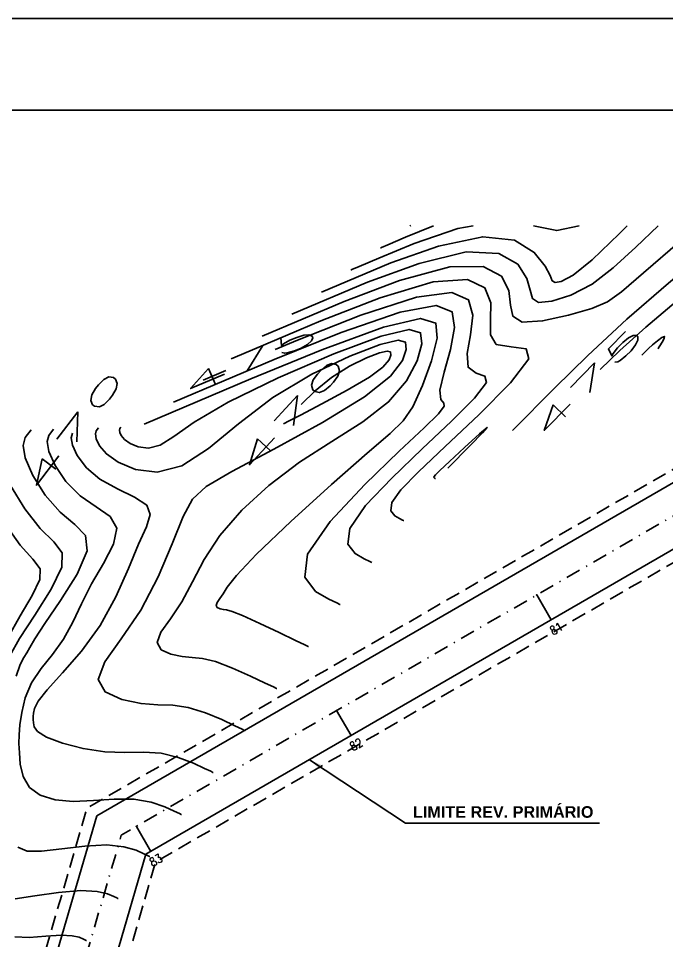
# Model space of a CAD drawing. Header units: millimetres. Extents: x 276147 to 291056, y 9594849 to 9609891.
# Drawn here: x 285428.3 to 285484.4, y 9596553.8 to 9596633.6 of the extents above; entities that cross this region are included whole.
import ezdxf
from ezdxf.enums import TextEntityAlignment as Align

# ---------------------------------------------------------------- set-up
doc = ezdxf.new("R2010")
doc.units = ezdxf.units.MM
doc.header["$LTSCALE"] = 10
for name, pattern in [('CONTINUO', [0]), ('DASHDOTX2', [50.8, 25.4, -12.7, 0, -12.7]), ('HIDDEN', [0.375, 0.25, -0.125])]:
    doc.linetypes.add(name, pattern=pattern)
for name, color, linetype in [('500-dim1', 6, 'Continuous'), ('Curvas mestras', 30, 'Continuous'), ('Curvas simples', 9, 'Continuous'), ('Curvas texto', 2, 'Continuous'), ('TG', 7, 'CONTINUO'), ('Top_malha_coord', 8, 'Continuous')]:
    doc.layers.add(name, color=color, linetype=linetype)
doc.styles.add('r80', font='romans.shx')
doc.styles.add('ROMAND', font='romand', dxfattribs={"height": 0.2})
doc.styles.add('SIMPLEX', font='simplex', dxfattribs={"height": 0.2})
doc.styles.add('T7', font='arial.ttf')
doc.dimstyles.new('cadnorma_dim1', dxfattribs={"dimscale": 0, "dimtxt": 2, "dimasz": 1.199999999999999, "dimexe": 1, "dimexo": 2.5, "dimgap": 0.6, "dimtad": 1, "dimzin": 4, "dimdsep": 46, "dimtxsty": 'r80', "dimblk": 'ARCHTICK', "dimblk1": 'ARCHTICK', "dimblk2": 'ARCHTICK', "dimcen": -1, "dimdle": 1, "dimclrd": 1, "dimclre": 1, "dimclrt": 2, "dimaunit": 1, "dimazin": 0, "dimtfac": 1, "dimtix": 1, "dimtmove": 2, "dimatfit": 0, "dimfxl": 1, "dimarcsym": 0})

# ---------------------------------------------------------------- blocks, each defined once
blk = doc.blocks.new('_ArchTick')
at = {"color": 0, "linetype": 'ByBlock', "const_width": 0.15}
blk.add_lwpolyline([(-0.5, -0.5), (0.5, 0.5)], dxfattribs=at)

msp = doc.modelspace()

# ---------------------------------------------------------------- linework, layer by layer
at = {"color": 8, "linetype": 'HIDDEN', "ltscale": 0.5, "elevation": 160.1796621240507, "flags": 128}
for points in [[(285514.5423674813, 9596615.613824315), (285491.3816177273, 9596590.17511381), (285440.2013395201, 9596560.563065408), (285435.2440654277, 9596543.533039108), (285437.3206752094, 9596532.992497988), (285429.6424878142, 9596521.156285787), (285416.5228502681, 9596525.443260347), (285409.5890753409, 9596534.790967153), (285402.938467271, 9596553.7684127), (285392.7358420736, 9596569.715053763), (285386.1013089309, 9596574.619989233), (285378.745442926, 9596574.835599607), (285366.7416040006, 9596562.477310063), (285363.4447746233, 9596543.840385824), (285359.5400612731, 9596522.032159943), (285350.1467361635, 9596519.162755683)], [(285505.075725693, 9596615.613824315), (285486.9363830348, 9596595.690398194), (285434.2651386107, 9596565.215701805), (285428.0465517016, 9596543.852610592), (285429.9044100154, 9596534.42241714), (285426.6996257315, 9596529.482122658), (285420.8165741884, 9596531.404469386), (285415.8439260665, 9596538.10830059), (285409.2746785716, 9596556.853584524), (285397.9360373838, 9596574.575811656), (285388.4989057184, 9596581.552718824), (285375.8708726969, 9596581.922863547), (285360.2229853179, 9596565.812923703), (285356.5530647431, 9596545.066920834), (285353.403622156, 9596527.476959884), (285350.1467361628, 9596526.482070167)]]:
    msp.add_lwpolyline(points, dxfattribs=at)
at = {"linetype": 'Continuous'}
for p in [(285473.1559947431, 9596583.67368602, 160.1796621240507), (285473.1559947431, 9596583.67368602, 160.1796621240507), (285455.8447361405, 9596573.657682873, 160.1796621240507), (285455.8447361405, 9596573.657682873, 160.1796621240507), (285438.5334775376, 9596563.641679725, 160.1796621240507), (285438.5334775376, 9596563.641679725, 160.1796621240507)]:
    msp.add_point(p, dxfattribs=at)
at = {"layer": '500-dim1', "ltscale": 0.1}
for points in [[(285332.204497896, 9596397.671586046), (285645.9229094472, 9596397.671586046), (285645.9229094472, 9596633.55606258), (285332.204497896, 9596633.55606258)], [(285340.1467361632, 9596405.613824314), (285637.9806711802, 9596405.613824314), (285637.9806711802, 9596625.613824312), (285340.1467361632, 9596625.613824312)]]:
    msp.add_lwpolyline(points, close=True, dxfattribs=at)
at = {"layer": 'Curvas mestras', "linetype": 'CONTINUO'}
for points in [[(285467.6632358286, 9596615.613824312, 25.33777124693348), (285466.3267319715, 9596615.369865632, 25.31893707896552), (285462.5617787915, 9596614.081203487, 25.28558898714573), (285459.4966178224, 9596612.816583307, 25.2655004026924), (285457.7989797997, 9596612.090775836, 25.25520661779183), (285457.1735338441, 9596611.82337298, 25.25141416679571), (285457.0841844215, 9596611.785172433, 25.25087239276354)], [(285476.8123422634, 9596615.613824315, 25.52142657054818), (285474.8798177917, 9596615.191824073, 25.49646235510909), (285472.8632106484, 9596615.613824312, 25.44215335967313)], [(285478.6463836534, 9596603.17878345, 20.96203404365542), (285480.3460139686, 9596604.817800898, 20.9424429645037), (285482.5838689562, 9596606.844974192, 20.92093655417875), (285485.2175577628, 9596609.05438942, 20.90140408408797), (285487.6054300508, 9596610.809190238, 20.89183439562066), (285488.9810246225, 9596611.364789426, 20.90124114792297), (285488.8424787266, 9596610.26808976, 20.93439764142704), (285487.7463434129, 9596608.231961897, 20.97911588443412), (285486.5137711766, 9596606.260766488, 21.01896758706744), (285485.791015344, 9596605.132066, 21.04144552597745), (285485.5247375644, 9596604.716229243, 21.04972687710279), (285485.4866973099, 9596604.656823847, 21.05090992045325)], [(285450.5318796933, 9596604.895052047, 20.34143510999593), (285452.4780500641, 9596605.720991673, 20.35343661168326), (285457.9310053098, 9596607.87240534, 20.39239755863992), (285462.7655981844, 9596609.450971363, 20.43771732712366), (285465.8098265832, 9596609.845988087, 20.48588164014245), (285467.2517066584, 9596609.206655083, 20.53577555410766), (285467.6192596257, 9596607.872146497, 20.5868839927457), (285467.4278982964, 9596606.19193513, 20.63810130869706), (285467.1425898501, 9596604.55668053, 20.68595958742981), (285467.2156960666, 9596603.367342893, 20.72640033791277), (285467.9033622013, 9596602.860276848, 20.75682023921718), (285468.6768914622, 9596602.613439636, 20.7804363168284), (285468.8113735421, 9596602.040186923, 20.8019206956119), (285467.7714660643, 9596600.694983667, 20.82512681608523), (285465.7801013645, 9596598.696727984, 20.85063357159697), (285463.2497797008, 9596596.305423303, 20.87820130176579), (285460.6089311307, 9596593.783206137, 20.90784021470199), (285458.3497098592, 9596591.400724472, 20.94056078014864), (285456.9802018756, 9596589.43075237, 20.9776236056091), (285456.8213142669, 9596588.074474484, 21.01887785221652), (285457.4452474862, 9596587.246705728, 21.05852747024937), (285458.2370220777, 9596586.790668592, 21.08936504132316), (285458.7089992776, 9596586.563773144, 21.10627442036957), (285458.8828850877, 9596586.48017977, 21.11250419143789), (285458.9077262024, 9596586.468237434, 21.11339417842419)], [(285452.7769768557, 9596600.145514617, 15.53844870339117), (285453.9810269345, 9596601.317647643, 15.52420882790784), (285455.4184210445, 9596602.490940187, 15.51461500666073), (285456.9653845863, 9596603.461180162, 15.51387443897283), (285458.4201768954, 9596604.174456147, 15.51970408336228), (285459.5615600455, 9596604.614433406, 15.52819817347654), (285460.2289200731, 9596604.775938423, 15.53630214211034), (285460.5041278724, 9596604.69844464, 15.54436593162563), (285460.5296733007, 9596604.432586715, 15.55359058289059), (285460.3798388788, 9596604.010611683, 15.564410513241), (285459.8560577594, 9596603.391208073, 15.57419350542796), (285458.6915557613, 9596602.514677767, 15.57954068601566), (285456.7687871941, 9596601.376655506, 15.57823553690423), (285454.5671343366, 9596600.194108363, 15.57279121145575), (285452.7152139591, 9596599.23933726, 15.56690330632), (285451.6825156377, 9596598.711478412, 15.56347068996138), (285451.3020481514, 9596598.517004203, 15.56220604476721), (285451.2476960798, 9596598.489221316, 15.56202541778066)], [(285444.3102591548, 9596602.25464338, 20.3030681106934), (285446.2564285256, 9596603.080583004, 20.31506959229909)], [(285433.017112481, 9596597.673193652, 15.22281263411014), (285432.9117829856, 9596597.272107728, 15.23384142542227), (285433.00606173, 9596596.63067394, 15.25675299586464), (285433.424885106, 9596595.72253356, 15.29491901214669), (285434.2101916359, 9596594.680693122, 15.3448228567463), (285435.3831711256, 9596593.67800074, 15.40122584838855), (285436.89073064, 9596592.842557166, 15.45886450496937), (285438.3826503111, 9596592.123485707, 15.51237583146167), (285439.4344285368, 9596591.425165327, 15.55637195418558), (285439.7332297964, 9596590.635470247, 15.58824737827263), (285439.4128679079, 9596589.576260895, 15.61652565884606), (285438.7188237675, 9596588.052891953, 15.65251278234382), (285437.8434397786, 9596585.95536916, 15.70367413721715), (285436.7665253671, 9596583.512300337, 15.76211320687753), (285435.4147544655, 9596581.036944335, 15.81609293693645), (285433.7827203172, 9596578.802303448, 15.85655881863522), (285432.1366874278, 9596576.920361718, 15.88518614354279), (285430.8108386209, 9596575.462849632, 15.90633263081281), (285430.0487021825, 9596574.467414113, 15.92365311793719), (285429.7311912543, 9596573.835370854, 15.9379908783917), (285429.6485624532, 9596573.43395798, 15.94948606766729), (285429.625127733, 9596573.142455004, 15.95856787122056), (285429.6214234484, 9596572.888333933, 15.96682077259493), (285429.6320413016, 9596572.611113144, 15.97611812214336), (285429.691036626, 9596572.26208646, 15.9887395785513), (285429.9903192993, 9596571.839657445, 16.00858977364578), (285430.7612608378, 9596571.354008112, 16.03997950911025), (285432.1461459511, 9596570.832590854, 16.0848653646276), (285433.9308911399, 9596570.371948633, 16.13578631441078), (285435.8123250998, 9596570.085894808, 16.18292709006664), (285437.548973355, 9596570.034842627, 16.21946076062477), (285439.1461547292, 9596570.065592976, 16.25051425522861), (285440.6708888798, 9596569.971548632, 16.28420285540369), (285442.1514959945, 9596569.612330008, 16.32569512885266), (285443.4615164264, 9596569.112448968, 16.36837246458481), (285444.4357920592, 9596568.662636027, 16.40266952533011), (285444.9645211311, 9596568.408457845, 16.42161214197722), (285445.1593162613, 9596568.314812722, 16.42859102230022), (285445.1871444236, 9596568.301435137, 16.42958800148653)]]:
    msp.add_polyline3d(points, dxfattribs=at)
at = {"layer": 'Curvas simples', "linetype": 'CONTINUO'}
for points in [[(285449.4198296608, 9596606.066854801, 22.28218983821307), (285456.5120559449, 9596609.064431677, 22.32632901423813), (285461.2934122901, 9596610.866229896, 22.36326506888463), (285465.6264468147, 9596612.060771296, 22.4111008174691), (285468.5208850163, 9596612.101932537, 22.46785374827187), (285470.0954250545, 9596611.257900063, 22.52711839226277), (285470.7460085121, 9596610.00044102, 22.58138343991914), (285470.8973434356, 9596608.757353716, 22.62515583637605), (285471.0892057606, 9596607.780572137, 22.66101522601411), (285471.890137883, 9596607.278060444, 22.69355954035154), (285473.6569589418, 9596607.375384357, 22.72583677052489), (285475.8995970136, 9596607.86850284, 22.75469561209638), (285477.9162519197, 9596608.470977433, 22.77543468660178), (285479.2568490622, 9596609.024681408, 22.78420101912661), (285480.4781941949, 9596609.884744048, 22.78053451059122), (285482.3888166668, 9596611.534612367, 22.76482322850234), (285485.5169175943, 9596614.240280297, 22.73895374118319), (285487.1491967626, 9596615.613824315, 22.72670994684231)], [(285451.9746139152, 9596607.972961012, 23.27175066541849), (285458.5290588846, 9596610.736151183, 23.31277523193012), (285462.974616779, 9596612.363141678, 23.34869886035767), (285467.0568706309, 9596613.36567176, 23.39779253627376), (285469.876414232, 9596613.229904262, 23.45883981869292), (285471.5172847538, 9596612.28352305, 23.52278980505389), (285472.3093829539, 9596611.064587787, 23.57863317986221), (285472.5981728754, 9596610.030903818, 23.61830288012015), (285472.7913616715, 9596609.31924243, 23.6455012084657), (285473.3122207721, 9596608.98611662, 23.6668728708496), (285474.4677154338, 9596609.07886761, 23.68702844097015), (285476.0995812169, 9596609.608147487, 23.70244192812561), (285477.9332475029, 9596610.575434558, 23.7075532741469), (285479.7701855505, 9596611.973688995, 23.69860798397303), (285481.7160381205, 9596613.76179733, 23.67907392749066), (285483.6621534231, 9596615.613824315, 23.65745060328817)], [(285454.5293991673, 9596609.87906622, 24.26131154547647), (285460.5460618259, 9596612.407871684, 24.2992214168512), (285464.6558202701, 9596613.860054456, 24.33413259909457), (285468.4872944448, 9596614.670571227, 24.3844842876747), (285471.2319424474, 9596614.357875988, 24.44982586885771), (285472.9391434507, 9596613.309145045, 24.51846123030146), (285473.8727573981, 9596612.128735548, 24.57588288697616), (285474.299001317, 9596611.30445492, 24.61144987095349), (285474.4935175846, 9596610.857913723, 24.62998715802996), (285474.7343046633, 9596610.694173796, 24.6401861887166), (285475.2784719281, 9596610.78235186, 24.64822007876092), (285476.2995654175, 9596611.347791126, 24.65018827686754), (285477.950242084, 9596612.679890692, 24.63967187414846), (285480.2835230408, 9596614.922697574, 24.61301493618839), (285480.9629979689, 9596615.613824315, 24.60400699040393)], [(285464.2199922228, 9596615.613824312, 26.26939112083167), (285461.8121928598, 9596614.620416852, 26.25361080383618), (285460.2828873981, 9596613.966579257, 26.24433768497283), (285459.7194600157, 9596613.725691093, 26.24092131239331), (285459.6389696757, 9596613.69127864, 26.24043324016702)], [(285462.2602577521, 9596615.625816977, 27.23039734859221), (285462.1937549277, 9596615.59738385, 27.229994120225)], [(285471.0604253197, 9596597.890156696, 21.98379710785548), (285474.7088844318, 9596601.59356194, 21.93567835077147), (285477.5610896519, 9596604.389537968, 21.90131135468573), (285480.9312070252, 9596607.522085497, 21.86631164289747), (285484.5332364995, 9596610.64799911, 21.83618462333425), (285488.0117744683, 9596613.529552603, 21.81158609144359), (285490.5741575314, 9596615.613824315, 21.79472307102817)], [(285446.8650444064, 9596604.160748588, 21.2926289908678), (285454.4950530057, 9596607.392712176, 21.33988279660434), (285459.612208799, 9596609.36931712, 21.37783133008952), (285464.1960230009, 9596610.755871827, 21.42440906606816), (285467.1653558009, 9596610.97396081, 21.47686767785081), (285468.6735663549, 9596610.232277073, 21.53144699955328), (285469.1826340677, 9596608.936293256, 21.58413373274698), (285469.1661999093, 9596607.475610897, 21.63166874650369), (285469.1445271636, 9596606.176363124, 21.67380857465059), (285469.649539683, 9596605.348812962, 21.71106386531346), (285470.9471335856, 9596605.128703387, 21.74432396216753), (285472.2390930402, 9596604.953694193, 21.77599306727961), (285472.4611744841, 9596604.086926118, 21.808854044913), (285470.888698889, 9596602.03387024, 21.84456514494696), (285468.1552264193, 9596599.269338027, 21.88028515424548), (285465.2338827709, 9596596.510469293, 21.91204833067923), (285462.9331775329, 9596594.33492678, 21.93715500258577), (285461.4031578079, 9596592.762439966, 21.9579706401305), (285460.6292585892, 9596591.67326026, 21.97812689692682), (285460.5449665073, 9596590.953733066, 22.00001294419371), (285460.8759737583, 9596590.5145877, 22.02104774097415), (285461.2960231896, 9596590.272652488, 22.03740757974765), (285461.5464147243, 9596590.152281277, 22.04637826260614), (285461.6386636032, 9596590.107933043, 22.04968326937842), (285461.6518421588, 9596590.101598293, 22.05015539270562)], [(285441.7554739004, 9596600.348537168, 19.31350726346454), (285450.4610471246, 9596604.049272172, 19.36699039404948), (285456.2498018186, 9596606.37549256, 19.40696381996122), (285461.3351743706, 9596608.1460719, 19.45102557572272), (285464.4542973677, 9596608.718016362, 19.49489556983781), (285465.8298469591, 9596608.181032093, 19.54010414137474), (285466.0558851816, 9596606.807998732, 19.58963428563174), (285465.6895966814, 9596604.908258367, 19.64453390360313), (285465.1406535388, 9596602.936998935, 19.69811058769437), (285464.7818514507, 9596601.385872828, 19.74173679043042), (285464.8595918168, 9596600.591850303, 19.76931653652309), (285465.1146908838, 9596600.273185078, 19.78487958657524), (285465.1615716026, 9596599.993448734, 19.79498729351644), (285464.6542342412, 9596599.356098093, 19.80568847470886), (285463.4049763095, 9596598.124117943, 19.82098198900667), (285461.265675633, 9596596.100378307, 19.84435422005799), (285458.2846847302, 9596593.231486496, 19.87852539410551), (285455.2962619081, 9596590.039007973, 19.9231509529377), (285453.3311441597, 9596587.188243477, 19.97712032692243), (285453.0976620247, 9596585.1952149, 20.03774279306845), (285454.0145212116, 9596583.978822757, 20.09600723229551), (285455.1780219637, 9596583.308683697, 20.14132255592585), (285455.8715838292, 9596582.975264018, 20.16617061096213), (285456.12710657, 9596582.852425504, 20.17532514615187), (285456.1636092479, 9596582.834877573, 20.17663291140662)], [(285439.2006886462, 9596598.442430964, 18.32394641606106), (285448.4440441851, 9596602.377552668, 18.38054417635749), (285454.5685973275, 9596604.878579782, 18.42153006114267), (285459.9047505546, 9596606.841171434, 18.46433385697628), (285463.1006793203, 9596607.594985787, 18.50378594748645), (285464.4232706076, 9596607.194939328, 18.54344415941477), (285464.5440902815, 9596605.8772641, 18.58904816725726), (285464.0612395958, 9596603.921695296, 18.643437399503), (285463.2789763431, 9596601.781976657, 18.69785073111734), (285462.4280947121, 9596599.955359044, 18.74062668017313), (285461.6175360454, 9596598.73964548, 18.76419342184408), (285460.4688373318, 9596597.634863527, 18.77733737885455), (285458.4816777238, 9596595.941596912, 18.79293439942148), (285455.3945066845, 9596593.214571657, 18.82032535164353), (285451.9008259604, 9596590.025098033, 18.85471010816718), (285448.9329036111, 9596587.19862962, 18.88775344813211), (285447.1839533013, 9596585.36160274, 18.91284304319151), (285446.3909570994, 9596584.344376683, 18.9302581156694), (285446.0518466874, 9596583.778297473, 18.94200073011188), (285445.7640711297, 9596583.356010256, 18.95006191786115), (285445.5231750696, 9596583.015378712, 18.95638838128389), (285445.4242225474, 9596582.755571628, 18.96291563360455), (285445.5299977227, 9596582.573902013, 18.97099202769777), (285445.774157252, 9596582.460267667, 18.97961685233486), (285446.0580799112, 9596582.402710598, 18.98720227662443), (285446.3409787738, 9596582.36825391, 18.99401017625087), (285446.8134260827, 9596582.239838084, 19.00770192654772), (285447.7238303721, 9596581.879382687, 19.03778871524582), (285449.1995559028, 9596581.21233964, 19.08927005526811), (285450.8837778457, 9596580.418293284, 19.14909841955841), (285452.2986240918, 9596579.740357297, 19.1997146437966), (285453.0873839359, 9596579.361173183, 19.22797331170613), (285453.3779792469, 9596579.221473772, 19.23838439144629), (285453.4194932915, 9596579.201516714, 19.23987169712518)], [(285437.193354527, 9596598.180190524, 17.29150725397949), (285437.1019218858, 9596598.060437024, 17.29359606010575), (285437.0694846413, 9596597.93691846, 17.29699249184659), (285437.0985190833, 9596597.73938419, 17.3040482913816), (285437.2337118502, 9596597.45781452, 17.31598881332638), (285437.5190407017, 9596597.123676788, 17.33266569985744), (285437.9983086586, 9596596.778802097, 17.35358747662712), (285438.6985990158, 9596596.485097913, 17.3772691649242), (285439.5801461113, 9596596.38475607, 17.39825305992008), (285440.5864665439, 9596596.640038777, 17.41008818892033), (285441.7605529544, 9596597.383238187, 17.40930250418341), (285443.5433011307, 9596598.626754256, 17.40434003013388), (285446.4750848906, 9596600.353011897, 17.40662391987598), (285450.8044902729, 9596602.463090476, 17.4243857025026), (285455.612964158, 9596604.532673147, 17.4530911100187), (285459.6901716366, 9596606.056093536, 17.48501450175854), (285462.1137428433, 9596606.642612293, 17.51444469808802), (285463.1131790637, 9596606.36118818, 17.54372891088451), (285463.2059506216, 9596605.395704972, 17.57722895910001), (285462.8030467904, 9596603.935457397, 17.61699189534147), (285461.8895266333, 9596602.1913799, 17.65580571888449), (285460.3439731517, 9596600.379813848, 17.68414389403506), (285458.1168492211, 9596598.659456683, 17.69581169801267), (285455.4461561547, 9596596.958406122, 17.69794282605608), (285452.6417771362, 9596595.14711493, 17.70100285861144), (285449.985326438, 9596593.135578256, 17.71359415995857), (285447.6453317167, 9596590.991973665, 17.73686558180225), (285445.7620487316, 9596588.824027097, 17.77010250246121), (285444.409985432, 9596586.732635545, 17.81149428311937), (285443.4006635458, 9596584.79139022, 17.85484598912035), (285442.4798540061, 9596583.067059416, 17.8928664116861), (285441.4901892331, 9596581.614802953, 17.92058909542129), (285440.66173964, 9596580.443363788, 17.9423458802371), (285440.321440138, 9596579.549881415, 17.9647932561088), (285440.6852019353, 9596578.925115172, 17.99256813983402), (285441.524875457, 9596578.534321757, 18.02222925119304), (285442.5012914343, 9596578.336382713, 18.04831565401719), (285443.3683728949, 9596578.268754696, 18.06793717699793), (285444.2524270821, 9596578.18321174, 18.08848645558782), (285445.3728495425, 9596577.910105007, 18.11992674428939), (285446.8502026016, 9596577.34567043, 18.16807839132116), (285448.4096907052, 9596576.649678178, 18.22218977872717), (285449.6776800826, 9596576.047784204, 18.26736624908835), (285450.3797626686, 9596575.710268404, 18.29251957082624), (285450.6384252524, 9596575.58592042, 18.30178659744297), (285450.6753763347, 9596575.568155853, 18.3031104627621)], [(285482.2245507264, 9596604.408494253, 19.99282633696885), (285482.5445001666, 9596604.732524903, 19.98863075036524), (285482.8158696024, 9596604.994216433, 19.98550277177446), (285483.1731747198, 9596605.317883544, 19.98206896012152), (285483.5936792097, 9596605.670646988, 19.97895033247505), (285483.9749368767, 9596605.950825099, 19.9774224196185), (285484.1945693055, 9596606.039534884, 19.97892430957609), (285484.1724484149, 9596605.864431543, 19.98421820227259), (285483.9974354897, 9596605.53933506, 19.99135810966572), (285483.8006381581, 9596605.224606624, 19.9977209769163), (285483.6852399828, 9596605.044393657, 20.00130989714262), (285483.6427252868, 9596604.977999516, 20.00263213590688), (285483.6366513304, 9596604.968514776, 20.00282101388757)], [(285435.2536838055, 9596598.121123957, 16.25376856103275), (285435.0595171822, 9596597.86681484, 16.2582043634352), (285434.9906338146, 9596597.604513593, 16.26541694227808), (285435.0522899067, 9596597.185029067, 16.2804006335532), (285435.3393847519, 9596596.587090248, 16.30575743268446), (285435.9453098602, 9596595.877515616, 16.34117247592394), (285436.9630792886, 9596595.145142527, 16.38560178873331), (285438.4502148326, 9596594.521433182, 16.43589217242288), (285440.3222632364, 9596594.308347147, 16.48045347459583), (285442.4592799761, 9596594.85046484, 16.505586469229), (285444.7813936644, 9596596.35553845, 16.50288004786444), (285447.3690414187, 9596598.483988237, 16.48507651497812), (285450.3427334933, 9596600.759405233, 16.47020632456724), (285453.7059688251, 9596602.765817704, 16.4719706357896), (285456.9942001384, 9596604.32902482, 16.48675268524994), (285459.6258658425, 9596605.335263973, 16.50660632129029), (285461.1713319594, 9596605.70927586, 16.52537341372545), (285461.8086539679, 9596605.529816413, 16.54404743123768), (285461.8678119611, 9596604.914145844, 16.56540977084978), (285461.5448529879, 9596603.9492205, 16.59054633832738), (285460.5000779212, 9596602.600782143, 16.61376075944599), (285458.2598515935, 9596600.804269653, 16.62766107524248), (285454.616162397, 9596598.579267893, 16.62742997423947), (285450.4234749777, 9596596.281948712, 16.6185482732576), (285446.8018765487, 9596594.352632953, 16.60907131780141), (285444.5761471887, 9596593.056583857, 16.60686302112617), (285443.3898374727, 9596591.958849303, 16.6190210553209), (285442.5911928525, 9596590.449424578, 16.65245153670866), (285441.6360185624, 9596588.103668343, 16.71014554318708), (285440.4103699923, 9596585.238403756, 16.77943386251309), (285438.907861325, 9596582.355821365, 16.84373209331852), (285437.2163063369, 9596579.873595653, 16.89111625289979), (285435.80030521, 9596577.871348865, 16.92830339938837), (285435.2186567265, 9596576.344190197, 16.96667089118591), (285435.8404071457, 9596575.276327327, 17.01414430488103), (285437.2755936643, 9596574.608376844, 17.06484161739672), (285438.9445019558, 9596574.270053832, 17.1094290439828), (285440.3957680131, 9596574.16925448, 17.14186423065575), (285441.6914280795, 9596574.126584398, 17.16927101734063), (285443.0218687099, 9596573.940826315, 17.20206480610386), (285444.500849298, 9596573.479000216, 17.24688676008691), (285445.9356035669, 9596572.881064076, 17.29528110529964), (285447.0567360709, 9596572.35521012, 17.33501788720923), (285447.6721423986, 9596572.059362624, 17.3570658827989), (285447.8988702558, 9596571.950366074, 17.36518881607071), (285447.9312603804, 9596571.934795996, 17.36634921576797)], [(285465.4783621163, 9596594.630987916, 22.97928248331619), (285467.4240772755, 9596596.617833352, 22.95323327879623), (285468.4621376501, 9596597.699312545, 22.93863201918748), (285468.8553004076, 9596598.163216552, 22.9313225946712), (285468.1952821203, 9596597.603523843, 22.93641416050696), (285466.9008718429, 9596596.418439478, 22.94926458390865), (285465.5976242524, 9596595.207224907, 22.96279386789274), (285464.7773163137, 9596594.439745344, 22.97147678633655), (285464.3965921824, 9596594.06829408, 22.97600632711283), (285464.2783163053, 9596593.915769158, 22.9786301756717), (285464.2686187472, 9596593.832991647, 22.9811480361127), (285464.3066990329, 9596593.782470677, 22.98356795878817), (285464.3550233035, 9596593.754637387, 22.98545006531958), (285464.3838301707, 9596593.740789408, 22.98648210490092), (285464.3944421211, 9596593.735687308, 22.98686231472266), (285464.3959591156, 9596593.734959152, 22.9869166271269)], [(285429.4346696385, 9596597.943923257, 13.14055247468377), (285428.9323040787, 9596597.28595128, 13.15202919554167), (285428.7540813298, 9596596.607296994, 13.17069035893974), (285428.9136043769, 9596595.521963697, 13.20945770034768), (285429.5854813287, 9596593.996599963, 13.27292911793074), (285430.6567253196, 9596592.31249432, 13.34961905438422), (285431.9424527353, 9596590.829594037, 13.42402116940093), (285433.2219655845, 9596589.770291977, 13.48441770187082), (285434.1313303637, 9596588.806766383, 13.53424555113042), (285434.2708021887, 9596587.473640084, 13.58073028861281), (285433.4087812934, 9596585.4752659, 13.62891090099902), (285431.9862404089, 9596583.194924604, 13.6750796131414), (285430.6122973766, 9596581.185622953, 13.71334219604932), (285429.7548887162, 9596579.86494312, 13.73940811629609), (285429.3172206106, 9596579.10874794, 13.75540220967696), (285429.0613209149, 9596578.657472683, 13.76505316558496), (285428.7915518924, 9596578.255350463, 13.77281502503638), (285428.4816234098, 9596577.661792912, 13.78604385911922), (285428.147580751, 9596576.640012547, 13.81282101213901)], [(285431.3743413599, 9596598.002989823, 14.17829118771215), (285430.9747077804, 9596597.479572468, 14.18742090478508), (285430.8329321586, 9596596.93970286, 14.20226587585375), (285430.9598325533, 9596596.07631882, 14.23310533803624), (285431.5051832174, 9596594.85956676, 14.28392406509692), (285432.4334584777, 9596593.49659372, 14.34722095556526), (285433.6628114293, 9596592.253796892, 14.41262351515206), (285435.0563481122, 9596591.306424573, 14.47164110336189), (285436.2569903364, 9596590.465125548, 14.52331070762329), (285436.8526158627, 9596589.449402703, 14.56855113149822), (285436.5710055447, 9596588.055368073, 14.60857913966492), (285435.6995546571, 9596586.385592246, 14.6458026623909), (285434.6655605708, 9596584.619256957, 14.68292750549472), (285433.7991637462, 9596582.91015564, 14.72154113304305), (285433.0418729903, 9596581.310524642, 14.75875769186268), (285432.2380371911, 9596579.847209008, 14.79057302486353), (285431.2871366046, 9596578.528826954, 14.81468693187662), (285430.3091549191, 9596577.291077318, 14.83561499129018), (285429.4792091861, 9596576.051431088, 14.85957681140599), (285428.9293573341, 9596574.761695236, 14.89080249888093), (285428.6194318133, 9596573.511028597, 14.92556411298892), (285428.466211956, 9596572.422928976, 14.95814423371075), (285428.3977108542, 9596571.570845047, 14.98469099638487), (285428.3868836384, 9596570.828029912, 15.00881486587195), (285428.4179212055, 9596570.017690536, 15.03599180453193), (285428.500195378, 9596569.02248183, 15.07025520349589), (285428.7438066909, 9596567.962853588, 15.10986817177354), (285429.284033617, 9596567.018708553, 15.15165102362835), (285430.2204121359, 9596566.337161008, 15.19278103413262), (285431.5094962763, 9596565.934184384, 15.23186265569847), (285433.0720965858, 9596565.79296864, 15.26785711865841), (285434.8183111309, 9596565.868202955, 15.30044455340567), (285436.6153980613, 9596566.000574328, 15.33218086252191), (285438.3199080501, 9596566.00227095, 15.36634088450546), (285439.8021426935, 9596565.745660793, 15.4045034649057), (285440.9874292857, 9596565.343833867, 15.44146382381177), (285441.8148480477, 9596564.970061943, 15.47032116339278), (285442.2569008609, 9596564.757552067, 15.48615845394988), (285442.4197622668, 9596564.679259373, 15.49199322835511), (285442.4430274673, 9596564.668074276, 15.49282676712346)], [(285427.6657794402, 9596593.133633163, 12.26193417088097), (285428.8799931589, 9596591.12839392, 12.35201720599752), (285430.2220930392, 9596589.405390188, 12.43541883622265), (285431.4029923738, 9596588.255292224, 12.49681112138523), (285432.1289439271, 9596587.317469915, 12.54211494283254), (285432.1050390718, 9596586.06846406, 12.5825635937249), (285431.1786144765, 9596584.157966103, 12.62657178877589), (285429.7659949619, 9596581.928256113, 12.67128052792714), (285428.4257576378, 9596579.894762777, 12.71101243919429), (285427.584595111, 9596578.415107556, 12.74261392097423)], [(285427.1032600003, 9596589.944294516, 11.35441530481648), (285428.5017333432, 9596587.981186338, 11.44681650304437), (285429.5936651589, 9596586.753522204, 11.50896464710558), (285430.2037304484, 9596585.934008332, 11.54806538296134), (285430.1997308244, 9596585.020484887, 11.57792022443345), (285429.5319298632, 9596583.631199274, 11.61004038385317), (285428.4804350334, 9596581.86604274, 11.64677529773644), (285427.4078157703, 9596579.94531476, 11.68818406874516)], [(285428.2946783183, 9596561.841730163, 14.30069673629214), (285429.0881024124, 9596561.496420132, 14.32793901724244), (285430.3318690718, 9596561.500042474, 14.35278716721541), (285432.0876499065, 9596561.701563284, 14.38142836632642), (285434.0846423909, 9596561.935554676, 14.41384752272597), (285435.9689272181, 9596562.032992264, 14.44847894626173), (285437.4527893903, 9596561.878990583, 14.48331183367145), (285438.5133421472, 9596561.575219762, 14.51455515038424), (285439.1939040385, 9596561.277488854, 14.53797276874275), (285439.5492795936, 9596561.106647287, 14.5507047131282), (285439.6802072726, 9596561.043706024, 14.55539541427015), (285439.6989115128, 9596561.03471442, 14.55606552012932)], [(285428.0626975815, 9596557.381338203, 13.44146394278823), (285429.7522682254, 9596557.632296802, 13.46715604592782), (285431.8060815363, 9596557.918989627, 13.49898883348533), (285433.7311280849, 9596558.083965696, 13.53222533126563), (285435.1369714071, 9596558.018321848, 13.56259671479665), (285436.0434469232, 9596557.807355218, 13.58770606146163), (285436.5729600271, 9596557.584914768, 13.60562440686363), (285436.8416583266, 9596557.455742512, 13.61525097230651), (285436.9406532761, 9596557.40815168, 13.61879765309595), (285436.9547945564, 9596557.40135356, 13.61930428582445)], [(285428.0142207719, 9596554.083964992, 12.54780392299608), (285429.2803538214, 9596554.02207676, 12.57524775385127), (285430.7164408174, 9596554.130854975, 12.60051062269804), (285432.0269043786, 9596554.230408084, 12.62355407586756), (285432.9792499193, 9596554.185939506, 12.64412824550845), (285433.5933140105, 9596554.043026594, 12.66113780465412), (285433.9520160156, 9596553.89234068, 12.6732760449263), (285434.1340380565, 9596553.804836728, 12.67979728433738), (285434.2010982819, 9596553.77259833, 12.68219983901099), (285434.2106785996, 9596553.767992698, 12.68254307160123)]]:
    msp.add_polyline3d(points, dxfattribs=at)
at = {"layer": 'TG', "color": 3, "linetype": 'Continuous'}
for p, q in [((285473.1559947431, 9596583.67368602, 160.1796621240507), (285474.4079951471, 9596581.509778677, 160.1796621240507)), ((285473.1559947431, 9596583.67368602, 160.1796621240507), (285474.4079951467, 9596581.509778677, 160.1796621240507)), ((285455.8447361405, 9596573.657682873, 160.1796621240507), (285457.0967365445, 9596571.493775528, 160.1796621240507)), ((285438.5334775376, 9596563.641679725, 160.1796621240507), (285439.7854779419, 9596561.47777238, 160.1796621240507))]:
    msp.add_line(p, q, dxfattribs=at)
at = {"layer": 'TG', "color": 8, "linetype": 'CONTINUO', "elevation": 160.1796621240507}
for points in [[(285513.8029289181, 9596616.287048358), (285490.7465841998, 9596590.96301158), (285439.3533108188, 9596561.22772775), (285434.2158491811, 9596543.578692177), (285436.2612087531, 9596533.196772154), (285429.2220789453, 9596522.345691055), (285417.1362393996, 9596526.294861639), (285410.4826254445, 9596535.264871929), (285403.843640314, 9596554.209151533), (285393.4787271179, 9596570.40944775), (285386.4438227576, 9596575.610379174), (285378.334790036, 9596575.848065885), (285365.8103727602, 9596562.953826297), (285362.4602446404, 9596544.015605113), (285358.6634271135, 9596522.809988506), (285349.8545901146, 9596520.1191294)], [(285505.8151642562, 9596614.940600272), (285487.5714165624, 9596594.902500425), (285435.1131673121, 9596564.551039463), (285429.0747679482, 9596543.806957522), (285430.9638764716, 9596534.218142973), (285427.1200346003, 9596528.29271739), (285420.2031850567, 9596530.552868094), (285414.9503759628, 9596537.634395815), (285408.3695055287, 9596556.412845692), (285397.1931523395, 9596573.881417671), (285388.1563918915, 9596580.562328883), (285376.2815255867, 9596580.910397269), (285361.1542165583, 9596565.33640747), (285357.5375947259, 9596544.891701546), (285354.2802563157, 9596526.699131321), (285350.4388822124, 9596525.52569645)]]:
    msp.add_lwpolyline(points, dxfattribs=at)
at = {"layer": 'TG', "color": 1, "linetype": 'DASHDOTX2', "ltscale": 0.005, "elevation": 160.1796621240507, "flags": 128}
msp.add_lwpolyline([(285509.8090465874, 9596615.613824315), (285489.1590003809, 9596592.932756), (285437.2332390654, 9596562.889383607), (285431.6453085644, 9596543.69282485), (285433.6125426125, 9596533.707457567), (285428.1710567731, 9596525.31920422), (285418.6697122283, 9596528.423864868), (285412.7165007038, 9596536.44963387), (285406.1065729214, 9596555.310998607), (285395.3359397287, 9596572.145432713), (285387.3001073245, 9596578.086354027), (285377.3081578114, 9596578.379231578), (285363.4822946594, 9596564.145116884), (285359.998919683, 9596544.453653328), (285356.4718417146, 9596524.754559912), (285350.1467361631, 9596522.822412923)], dxfattribs=at)

# ---------------------------------------------------------------- texts
at = {"layer": 'Curvas texto', "extrusion": (-0.0200587750042602, 0.0327446982403546, 0.999262443146182), "style": 'SIMPLEX'}
for s, rotation, width, p, p2 in [('475', 171.4989845924103, 3.299405168734654, (-5256305.487698696, -8028218.051951518, 308532.469858713), (-5256318.07415527, -8028216.170664937, 308532.469858713)), ('475', 193.8821249693199, 3.299405194351868, (-5256329.884205056, -8028198.751464833, 308532.4698587131), (-5256342.238765243, -8028201.804819283, 308532.4698587131)), ('470', 195.8034566868452, 3.299405226387887, (-5256306.619072538, -8028209.713694036, 308527.4698587127), (-5256318.864316474, -8028213.179546732, 308527.4698587127)), ('470', 201.1614268068504, 3.299405079344659, (-5256290.045753602, -8028217.786739938, 308527.4698587128), (-5256301.913859905, -8028222.380885377, 308527.4698587128))]:
    msp.add_text(s, height=1.5, rotation=rotation, dxfattribs=dict(at, width=width)).set_placement(p, p2, align=Align.FIT)
at = {"layer": 'TG', "color": 5, "extrusion": (-0.0534728804882638, -0.0309385095222414, 0.998089905610126), "style": 'ROMAND'}
for s, rotation, width, p, p2 in [('81', 89.9805743206771, 0.9935483858218255, (-8163478.39998534, 5043423.148564719, -312009.1936185858), (-8163478.399612394, 5043424.248564654, -312009.1936185858)), ('82', 89.98057446625603, 0.8324324334778687, (-8163478.399985338, 5043403.186766769, -312007.958055515), (-8163478.399612394, 5043404.286766707, -312007.958055515)), ('83', 89.98057446619025, 0.8324324306587304, (-8163478.399985333, 5043383.224968821, -312006.7224924435), (-8163478.39961239, 5043384.324968755, -312006.7224924435))]:
    msp.add_text(s, height=0.75, rotation=rotation, dxfattribs=dict(at, width=width)).set_placement(p, p2, align=Align.FIT)
at = {"layer": 'Top_malha_coord', "color": 7, "insert": (285462.4580067495, 9596565.389175158, 160.1796621240507), "char_height": 1, "attachment_point": 1, "style": 'T7'}
msp.add_mtext_dynamic_manual_height_columns('{\\fArial|b1|i0|c0|p34;LIMITE REV. PRIMÁRIO}', width=16.67673822349752, gutter_width=12.5, heights=[0], dxfattribs=at)

# ---------------------------------------------------------------- leaders
at = {"linetype": 'CONTINUO'}
msp.add_leader([(285453.503658967, 9596569.41488126, 160.1796621240507), (285461.8163603728, 9596563.917266572, 160.1796621240507), (285478.591985993, 9596563.917266572, 160.1796621240507)], dimstyle='cadnorma_dim1', override={"dimscale": 1, "dimgap": 0.6, "dimtad": 0, "dimzin": 1, "dimclrd": 256}, dxfattribs=at)

doc.saveas('drawing.dxf')
